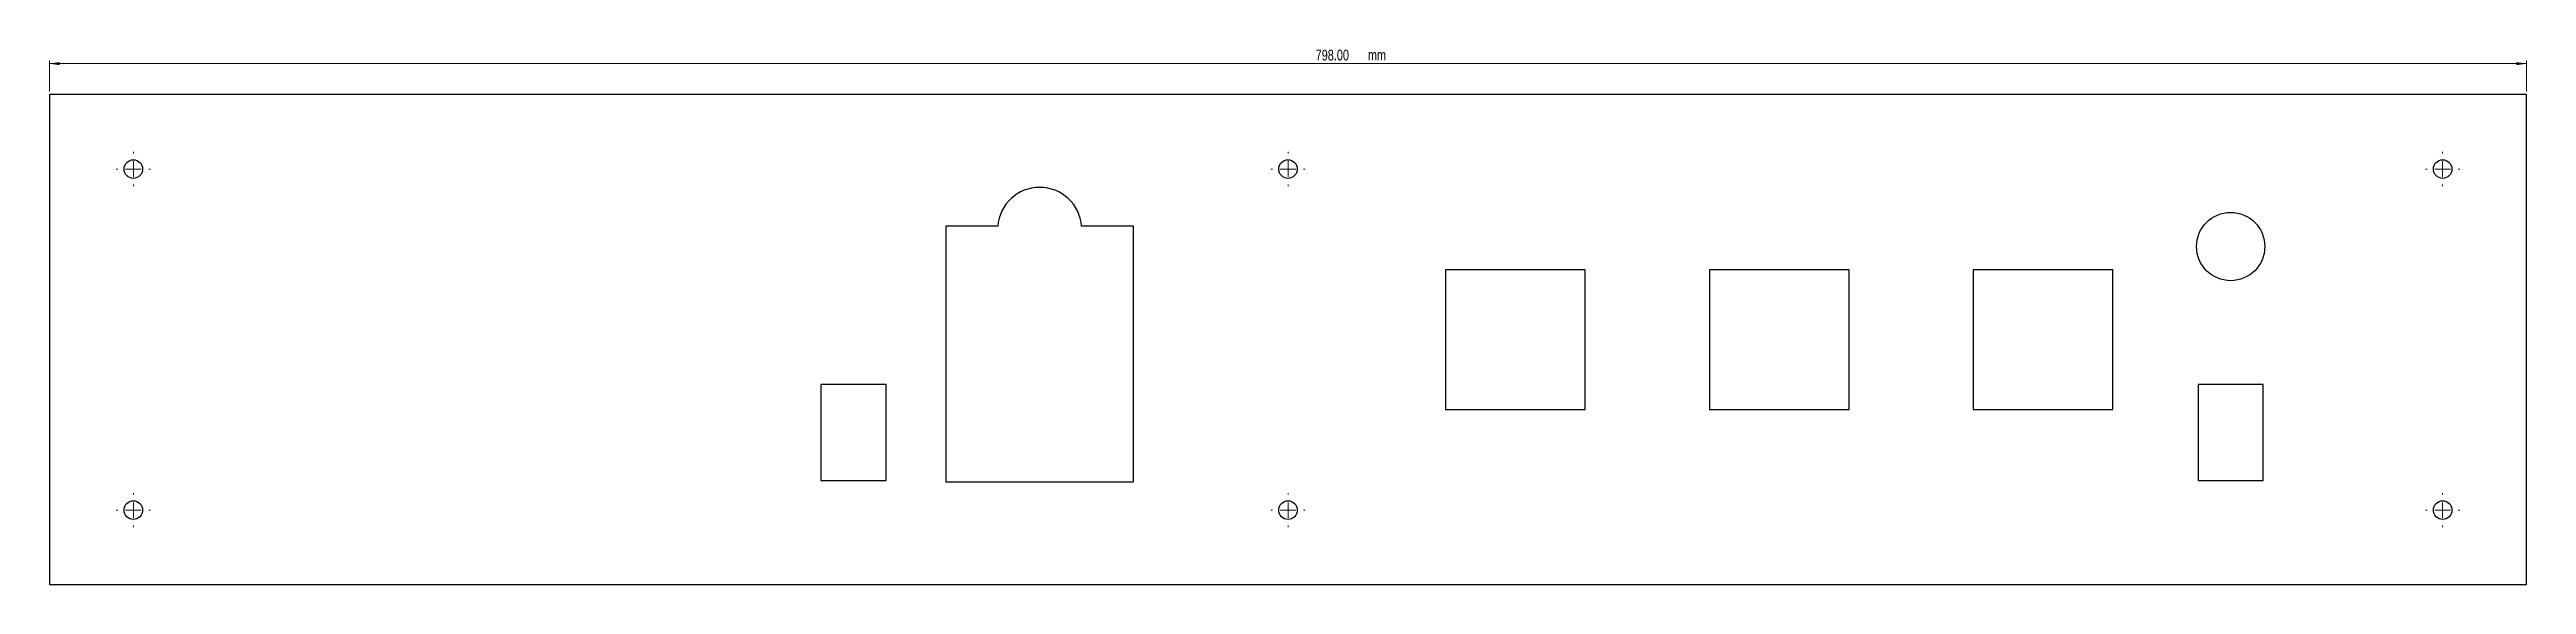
# Model space of a CAD drawing. Header units: millimetres. Extents: x 57 to 855, y 189 to 361.
import ezdxf

# ---------------------------------------------------------------- set-up
doc = ezdxf.new("R2010")
doc.units = ezdxf.units.MM
doc.styles.add('SLDTEXTSTYLE0', font='TXT', dxfattribs={"width": 0.75})
doc.dimstyles.new('SLDDIMSTYLE0', dxfattribs={"dimtxt": 3.5, "dimasz": 3.302, "dimexe": 0, "dimexo": 0.0625, "dimgap": 0.875, "dimtad": 1, "dimrnd": 1e-09, "dimzin": 4, "dimdsep": 46, "dimtxsty": 'SLDTEXTSTYLE0', "dimsah": 1, "dimcen": 0.09, "dimadec": 0, "dimazin": 1, "dimtfac": 1, "dimtofl": 0, "dimtmove": 0, "dimatfit": 3, "dimfxl": 1, "dimfrac": 2, "dimtolj": 1, "dimtzin": 12, "dimarcsym": 0})

# ---------------------------------------------------------------- blocks, each defined once
blk = doc.blocks.new('_D')
at = {"color": 7, "linetype": 'Continuous', "lineweight": 0}
for p, q in [((57.25, 347.86), (57.25, 357.86)), ((855.25, 356.86), (57.25, 356.86)), ((855.25, 347.86), (855.25, 357.86))]:
    blk.add_line(p, q, dxfattribs=at)
at = {"color": 7, "linetype": 'Continuous', "lineweight": 18}
for points in [[(57.25, 356.86), (60.55, 356.35), (60.55, 357.37)], [(855.25, 356.86), (851.95, 357.37), (851.95, 356.35)]]:
    blk.add_solid(points, dxfattribs=at)
at = {"color": 7, "linetype": 'Continuous', "lineweight": 18, "char_height": 3.5, "attachment_point": 1, "style": 'SLDTEXTSTYLE0'}
for s, insert in [('798.00', (465.16, 361.37)), ('mm', (482, 361.37))]:
    blk.add_mtext(s, dxfattribs=dict(at, insert=insert))
blk = doc.blocks.new('SW_CENTERMARKSYMBOL_0')
at = {"color": 0, "linetype": 'Continuous', "lineweight": 18}
for p, q in [((-5, 0), (-5.5, 0)), ((0, 0), (-2.5, 0)), ((0, 5), (0, 5.5)), ((0, 0), (0, 2.5)), ((0, 0), (0, -2.5)), ((0, 0), (2.5, 0)), ((5, 0), (5.5, 0)), ((0, -5), (0, -5.5))]:
    blk.add_line(p, q, dxfattribs=at)
blk = doc.blocks.new('SW_CENTERMARKSYMBOL_1')
at = {"color": 0, "linetype": 'Continuous', "lineweight": 18}
for p, q in [((-5, 0), (-5.5, 0)), ((0, 0), (-2.5, 0)), ((0, 5), (0, 5.5)), ((0, 0), (0, 2.5)), ((0, 0), (0, -2.5)), ((0, 0), (2.5, 0)), ((5, 0), (5.5, 0)), ((0, -5), (0, -5.5))]:
    blk.add_line(p, q, dxfattribs=at)
blk = doc.blocks.new('SW_CENTERMARKSYMBOL_2')
at = {"color": 0, "linetype": 'Continuous', "lineweight": 18}
for p, q in [((-5, 0), (-5.5, 0)), ((0, 0), (-2.5, 0)), ((0, 5), (0, 5.5)), ((0, 0), (0, 2.5)), ((0, 0), (0, -2.5)), ((0, 0), (2.5, 0)), ((5, 0), (5.5, 0)), ((0, -5), (0, -5.5))]:
    blk.add_line(p, q, dxfattribs=at)
blk = doc.blocks.new('SW_CENTERMARKSYMBOL_3')
at = {"color": 0, "linetype": 'Continuous', "lineweight": 18}
for p, q in [((-5, 0), (-5.5, 0)), ((0, 0), (-2.5, 0)), ((0, 5), (0, 5.5)), ((0, 0), (0, 2.5)), ((0, 0), (0, -2.5)), ((0, 0), (2.5, 0)), ((5, 0), (5.5, 0)), ((0, -5), (0, -5.5))]:
    blk.add_line(p, q, dxfattribs=at)
blk = doc.blocks.new('SW_CENTERMARKSYMBOL_4')
at = {"color": 0, "linetype": 'Continuous', "lineweight": 18}
for p, q in [((-5, 0), (-5.5, 0)), ((0, 0), (-2.5, 0)), ((0, 5), (0, 5.5)), ((0, 0), (0, 2.5)), ((0, 0), (0, -2.5)), ((0, 0), (2.5, 0)), ((5, 0), (5.5, 0)), ((0, -5), (0, -5.5))]:
    blk.add_line(p, q, dxfattribs=at)
blk = doc.blocks.new('SW_CENTERMARKSYMBOL_5')
at = {"color": 0, "linetype": 'Continuous', "lineweight": 18}
for p, q in [((-5, 0), (-5.5, 0)), ((0, 0), (-2.5, 0)), ((0, 5), (0, 5.5)), ((0, 0), (0, 2.5)), ((0, 0), (0, -2.5)), ((0, 0), (2.5, 0)), ((5, 0), (5.5, 0)), ((0, -5), (0, -5.5))]:
    blk.add_line(p, q, dxfattribs=at)

msp = doc.modelspace()

# ---------------------------------------------------------------- linework, layer by layer
at = {"color": 7, "linetype": 'Continuous', "lineweight": 25}
for p, q in [((57.251, 346.857), (57.251, 188.857)), ((855.251, 346.857), (57.251, 346.857)), ((855.251, 188.857), (855.251, 346.857)), ((362.751, 304.46), (346.001, 304.46)), ((346.001, 304.46), (346.001, 221.96)), ((406.501, 304.46), (389.751, 304.46)), ((406.501, 221.96), (406.501, 304.46)), ((552.036, 290.357), (507.036, 290.357)), ((507.036, 290.357), (507.036, 245.357)), ((552.036, 245.357), (552.036, 290.357)), ((637.036, 290.357), (592.036, 290.357)), ((592.036, 290.357), (592.036, 245.357)), ((637.036, 245.357), (637.036, 290.357)), ((722.036, 290.357), (677.036, 290.357)), ((677.036, 290.357), (677.036, 245.357)), ((722.036, 245.357), (722.036, 290.357)), ((326.751, 253.357), (305.751, 253.357)), ((305.751, 253.357), (305.751, 222.357)), ((326.751, 222.357), (326.751, 253.357)), ((770.457, 253.357), (749.457, 253.357)), ((749.457, 253.357), (749.457, 222.357)), ((770.457, 222.357), (770.457, 253.357)), ((507.036, 245.357), (552.036, 245.357)), ((592.036, 245.357), (637.036, 245.357)), ((677.036, 245.357), (722.036, 245.357)), ((305.751, 222.357), (326.751, 222.357)), ((346.001, 221.96), (406.501, 221.96)), ((749.457, 222.357), (770.457, 222.357)), ((57.251, 188.857), (855.251, 188.857))]:
    msp.add_line(p, q, dxfattribs=at)
for centre, radius in [((84.251, 322.857), 3), ((456.251, 322.857), 3), ((828.251, 322.857), 3), ((759.957, 297.857), 11), ((84.251, 212.857), 3), ((456.251, 212.857), 3), ((828.251, 212.857), 3)]:
    msp.add_circle(centre, radius, dxfattribs=at)
msp.add_arc((376.251, 303.42), 13.54, 4.405196, 175.594804, dxfattribs=at)

# ---------------------------------------------------------------- block references
at = {"color": 7, "linetype": 'Continuous', "lineweight": 18}
for name, p in [('SW_CENTERMARKSYMBOL_1', (84.251, 322.857)), ('SW_CENTERMARKSYMBOL_0', (456.251, 322.857)), ('SW_CENTERMARKSYMBOL_5', (828.251, 322.857)), ('SW_CENTERMARKSYMBOL_2', (84.251, 212.857)), ('SW_CENTERMARKSYMBOL_3', (456.251, 212.857)), ('SW_CENTERMARKSYMBOL_4', (828.251, 212.857))]:
    msp.add_blockref(name, p, dxfattribs=at)

# ---------------------------------------------------------------- dimensions: what is measured, and where the dimension line sits
dim = msp.add_linear_dim(base=(57.251, 356.857), p1=(855.251, 346.857), p2=(57.251, 346.857), text='<>  mm', dimstyle='SLDDIMSTYLE0', dxfattribs=at)
dim.commit()
dim.dimension.update_dxf_attribs({"geometry": '_D', "text_midpoint": (477.936, 356.857), "dimtype": 160})

doc.saveas('drawing.dxf')
